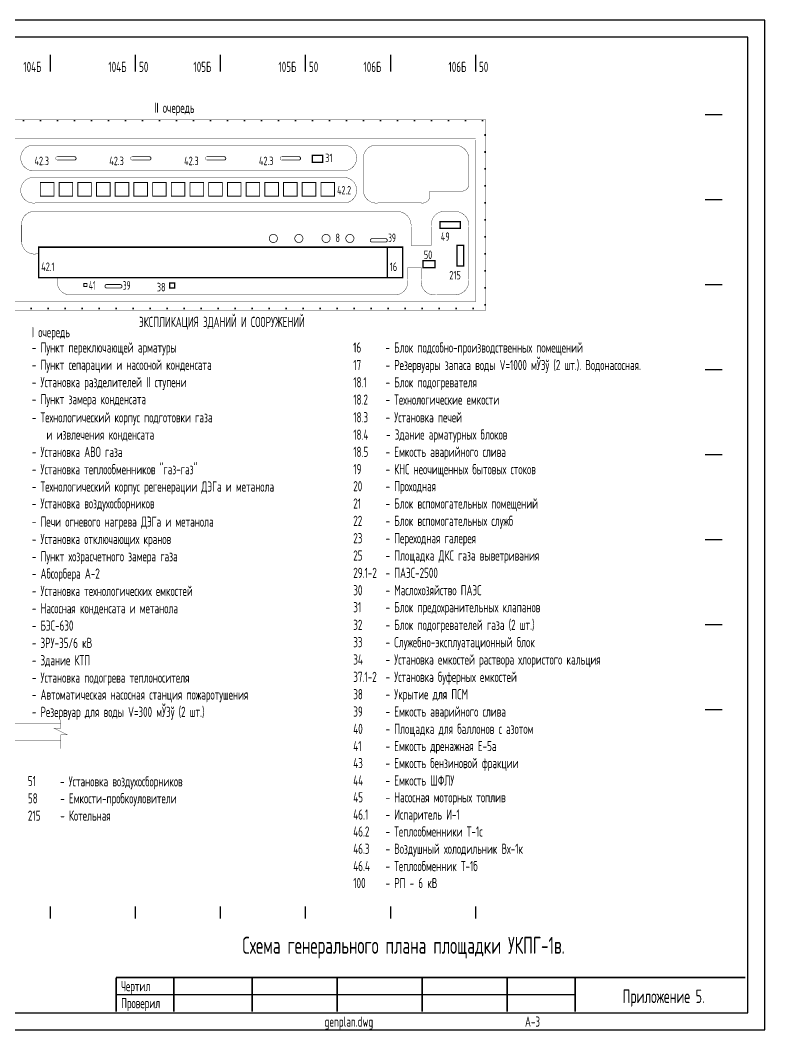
# Model space of a CAD drawing. Header units: millimetres. Extents: x 0 to 420, y 0 to 297.
# Drawn here: x 201.1 to 420, y 0 to 297 of the extents above; entities that cross this region are included whole.
import ezdxf
from ezdxf.enums import TextEntityAlignment as Align

# ---------------------------------------------------------------- set-up
doc = ezdxf.new("R2010")
doc.units = ezdxf.units.MM
doc.linetypes.add('HIDDEN', pattern=[0.375, 0.25, -0.125])
doc.styles.add('ESKD', font='eskd_u.shx', dxfattribs={"width": 0.8, "height": 3})
doc.styles.add('стиль1', font='eskd_u.shx', dxfattribs={"width": 0.8, "height": 3})

msp = doc.modelspace()

# ---------------------------------------------------------------- linework, layer by layer
for p, q in [((210, 281.93), (210, 286.77)), ((235, 281.93), (235, 286.77)), ((260, 281.93), (260, 286.77)), ((285, 281.93), (285, 286.77)), ((310, 281.93), (310, 286.77)), ((335, 281.93), (335, 286.77)), ((402.5, 269.23), (407.5, 269.23)), ((402.5, 244.23), (407.5, 244.23)), ((402.5, 219.23), (407.5, 219.23)), ((402.5, 194.23), (407.5, 194.23)), ((402.5, 169.23), (407.5, 169.23)), ((402.5, 144.23), (407.5, 144.23)), ((402.5, 119.23), (407.5, 119.23)), ((402.5, 94.23), (407.5, 94.23)), ((210, 32.73), (210, 36.23)), ((235, 32.73), (235, 36.23)), ((260, 32.73), (260, 36.23)), ((285, 32.73), (285, 36.23)), ((310, 32.73), (310, 36.23)), ((335, 32.73), (335, 36.23)), ((229.25, 10.35), (364.25, 10.35))]:
    msp.add_line(p, q)
for points in [[(0, 0), (420, 0), (420, 297), (0, 297)], [(20, 5), (415, 5), (415, 292), (20, 292)]]:
    msp.add_lwpolyline(points, close=True)
for points, const_width in [([(195, 267.73), (338, 267.73), (338, 211.73), (169.5, 211.73), (169.5, 135.73), (167, 135.73)], 0.1), ([(202, 267.73), (202, 267.23)], 0.5), ([(207, 267.73), (207, 267.23)], 0.5), ([(212, 267.73), (212, 267.23)], 0.5), ([(217, 267.73), (217, 267.23)], 0.5), ([(222, 267.73), (222, 267.23)], 0.5), ([(227, 267.73), (227, 267.23)], 0.5), ([(232, 267.73), (232, 267.23)], 0.5), ([(237, 267.73), (237, 267.23)], 0.5), ([(242, 267.73), (242, 267.23)], 0.5), ([(247, 267.73), (247, 267.23)], 0.5), ([(252, 267.73), (252, 267.23)], 0.5), ([(257, 267.73), (257, 267.23)], 0.5), ([(262, 267.73), (262, 267.23)], 0.5), ([(267, 267.73), (267, 267.23)], 0.5), ([(272, 267.73), (272, 267.23)], 0.5), ([(277, 267.73), (277, 267.23)], 0.5), ([(282, 267.73), (282, 267.23)], 0.5), ([(287, 267.73), (287, 267.23)], 0.5), ([(292, 267.73), (292, 267.23)], 0.5), ([(297, 267.73), (297, 267.23)], 0.5), ([(302, 267.73), (302, 267.23)], 0.5), ([(307, 267.73), (307, 267.23)], 0.5), ([(312, 267.73), (312, 267.23)], 0.5), ([(317, 267.73), (317, 267.23)], 0.5), ([(322, 267.73), (322, 267.23)], 0.5), ([(327, 267.73), (327, 267.23)], 0.5), ([(332, 267.73), (332, 267.23)], 0.5), ([(337, 267.73), (337, 267.23)], 0.5), ([(335, 262.23), (98, 262.23), (98, 255.73)], 0.1), ([(335, 214.23), (335, 261.73)], 0.1), ([(338, 263.23), (337.5, 263.23)], 0.5), ([(338, 258.23), (337.5, 258.23)], 0.5), ([(212.01, 256.85), (217.01, 256.85)], 0.25), ([(217.01, 255.85), (212.01, 255.85)], 0.25), ([(234.01, 256.85), (239.01, 256.85)], 0.25), ([(239.01, 255.85), (234.01, 255.85)], 0.25), ([(256.01, 256.85), (261.01, 256.85)], 0.25), ([(261.01, 255.85), (256.01, 255.85)], 0.25), ([(278.01, 256.85), (283.01, 256.85)], 0.25), ([(283.01, 255.85), (278.01, 255.85)], 0.25), ([(302, 247.44), (302, 256.01)], 0.1), ([(338, 253.23), (337.5, 253.23)], 0.5), ([(338, 248.23), (337.5, 248.23)], 0.5), ([(338, 243.23), (337.5, 243.23)], 0.5), ([(338, 238.23), (337.5, 238.23)], 0.5), ([(201.5, 236.73), (201.5, 231.73)], 0.1), ([(316, 236.23), (316, 230.73)], 0.1), ([(322, 236.23), (322, 230.73)], 0.1), ([(333, 236.23), (333, 220.73)], 0.1), ([(304.5, 232.73), (308.5, 232.73)], 0.25), ([(308.5, 231.73), (304.5, 231.73)], 0.25), ([(338, 233.23), (337.5, 233.23)], 0.5), ([(309, 221.23), (309, 230.23)], 0.4), ([(322, 230.73), (316, 230.73)], 0.1), ([(205.5, 228.23), (206.5, 228.23)], 0.1), ([(338, 228.23), (337.5, 228.23)], 0.5), ([(315, 224.23), (319, 224.23)], 0.1), ([(315, 220.73), (315, 224.23)], 0.1), ([(319, 220.73), (319, 224.23)], 0.1), ([(338, 223.23), (337.5, 223.23)], 0.5), ([(212, 220.23), (212, 221.23)], 0.1), ([(226.5, 219.23), (230.5, 219.23)], 0.25), ([(230.5, 218.23), (226.5, 218.23)], 0.25), ([(338, 218.23), (337.5, 218.23)], 0.5), ([(199, 214.23), (335, 214.23)], 0.1), ([(216, 216.23), (311, 216.23)], 0.1), ([(204.5, 212.23), (204, 212.23)], 0.5), ([(209.5, 212.23), (209, 212.23)], 0.5), ([(214.5, 212.23), (214, 212.23)], 0.5), ([(219.5, 212.23), (219, 212.23)], 0.5), ([(224.5, 212.23), (224, 212.23)], 0.5), ([(229.5, 212.23), (229, 212.23)], 0.5), ([(234.5, 212.23), (234, 212.23)], 0.5), ([(239.5, 212.23), (239, 212.23)], 0.5), ([(244.5, 212.23), (244, 212.23)], 0.5), ([(249.5, 212.23), (249, 212.23)], 0.5), ([(254.5, 212.23), (254, 212.23)], 0.5), ([(259.5, 212.23), (259, 212.23)], 0.5), ([(264.5, 212.23), (264, 212.23)], 0.5), ([(269.5, 212.23), (269, 212.23)], 0.5), ([(274.5, 212.23), (274, 212.23)], 0.5), ([(279.5, 212.23), (279, 212.23)], 0.5), ([(284.5, 212.23), (284, 212.23)], 0.5), ([(289.5, 212.23), (289, 212.23)], 0.5), ([(294.5, 212.23), (294, 212.23)], 0.5), ([(299.5, 212.23), (299, 212.23)], 0.5), ([(304.5, 212.23), (304, 212.23)], 0.5), ([(309.5, 212.23), (309, 212.23)], 0.5), ([(314.5, 212.23), (314, 212.23)], 0.5), ([(319.5, 212.23), (319, 212.23)], 0.5), ([(324.5, 212.23), (324, 212.23)], 0.5), ([(329.5, 212.23), (329, 212.23)], 0.5), ([(334.5, 212.23), (334, 212.23)], 0.5), ([(338, 213.23), (337.5, 213.23)], 0.5), ([(213, 91.23), (213, 88.73), (211, 88.73), (215, 86.73), (213, 86.73), (213, 82.73)], 0.1), ([(213, 85.23), (51.5, 85.23)], 0.1), ([(229.25, 15.35), (414.25, 15.35)], 0.5), ([(229.25, 5.35), (229.25, 15.35)], 0.5), ([(246.25, 15.35), (246.25, 5.35)], 0.5), ([(269.25, 15.35), (269.25, 5.35)], 0.5), ([(294.25, 15.35), (294.25, 5.35)], 0.5), ([(319.25, 15.35), (319.25, 5.35)], 0.5), ([(344.25, 15.35), (344.25, 5.35)], 0.5), ([(364.25, 15.35), (364.25, 5.35)], 0.5)]:
    msp.add_lwpolyline(points, dxfattribs=dict(const_width=const_width))
for points, const_width in [([(284.5, 252.73), (205.5, 252.73, -1.142183), (205.5, 260.23), (290, 260.23)], 0.1), ([(284.5, 252.73), (296, 252.73, 1.066667), (296, 260.23), (290, 260.23)], 0.1), ([(302, 256.01, -0.491626), (306.25, 260.23), (314, 260.23)], 0.1), ([(333, 256.01, 0.450134), (328.5, 260.23), (314, 260.23)], 0.1), ([(212.01, 256.85, 1), (212.01, 255.85, -0.205258)], 0.1), ([(217.01, 256.85, -1), (217.01, 255.85, 0.205258)], 0.25), ([(234.01, 256.85, 1), (234.01, 255.85, -0.205258)], 0.1), ([(239.01, 256.85, -1), (239.01, 255.85, 0.205258)], 0.25), ([(256.01, 256.85, 1), (256.01, 255.85, -0.205258)], 0.1), ([(261.01, 256.85, -1), (261.01, 255.85, 0.205258)], 0.25), ([(278.01, 256.85, 1), (278.01, 255.85, -0.205258)], 0.1), ([(283.01, 256.85, -1), (283.01, 255.85, 0.205258)], 0.25), ([(321.5, 246.73), (321.5, 246.73), (330.5, 246.73, 0.512283), (333, 249.23), (333, 256.23)], 0.1), ([(284.5, 243.23), (205.5, 243.23, -1.142183), (205.5, 250.73), (290, 250.73)], 0.1), ([(284.5, 243.23), (296, 243.23, 1.066667), (296, 250.73), (290, 250.73)], 0.1), ([(302, 247.44, 0.491626), (306.25, 243.23), (318, 243.23)], 0.1), ([(318, 243.23), (318, 243.23), (319, 243.23, 0.512283), (321.5, 245.73), (321.5, 246.73)], 0.1), ([(201.5, 236.51, -0.491626), (205.75, 240.73), (205.5, 240.73)], 0.1), ([(316, 236.51, 0.450134), (311.5, 240.73), (205.5, 240.73)], 0.1), ([(322, 236.51, -0.491626), (326.25, 240.73), (326, 240.73)], 0.1), ([(333, 236.51, 0.450134), (328.5, 240.73), (326, 240.73)], 0.1), ([(201.5, 232.44, 0.491626), (205.75, 228.23), (205.5, 228.23)], 0.1), ([(274.3, 232.79, -1), (276.7, 232.79, -1), (274.3, 232.79, -1)], 0.2), ([(281.8, 232.79, -1), (284.2, 232.79, -1), (281.8, 232.79, -1)], 0.2), ([(289.8, 232.79, -1), (292.2, 232.79, -1), (289.8, 232.79, -1)], 0.2), ([(296.8, 232.79, -1), (299.2, 232.79, -1), (296.8, 232.79, -1)], 0.2), ([(304.5, 232.73, 1), (304.5, 231.73, -0.205258)], 0.25), ([(308.5, 232.73, -1), (308.5, 231.73, 0.205258)], 0.25), ([(212, 220.44, 0.491626), (216.25, 216.23), (216, 216.23)], 0.1), ([(315, 220.44, -0.491626), (310.75, 216.23), (311, 216.23)], 0.1), ([(319, 220.44, 0.491626), (323.25, 216.23), (323, 216.23)], 0.1), ([(333, 220.44, -0.450134), (328.5, 216.23), (323.5, 216.23)], 0.1), ([(226.5, 219.23, 1), (226.5, 218.23, -0.205258)], 0.25), ([(230.5, 219.23, -1), (230.5, 218.23, 0.205258)], 0.25), ([(167, 109.23), (167, 93.23, 0.414214), (171, 90.23), (213, 90.23)], 0.1)]:
    msp.add_lwpolyline(points, format="xyb", dxfattribs=dict(const_width=const_width))
for points, const_width in [([(287, 255.23), (290, 255.23), (290, 257.23), (287, 257.23)], 0.4), ([(207, 249.23), (211, 249.23), (211, 245.23), (207, 245.23)], 0.25), ([(212.5, 249.23), (216.5, 249.23), (216.5, 245.23), (212.5, 245.23)], 0.25), ([(218, 249.23), (222, 249.23), (222, 245.23), (218, 245.23)], 0.25), ([(223.5, 249.23), (227.5, 249.23), (227.5, 245.23), (223.5, 245.23)], 0.25), ([(229, 249.23), (233, 249.23), (233, 245.23), (229, 245.23)], 0.25), ([(234.5, 249.23), (238.5, 249.23), (238.5, 245.23), (234.5, 245.23)], 0.25), ([(240, 249.23), (244, 249.23), (244, 245.23), (240, 245.23)], 0.25), ([(245.5, 249.23), (249.5, 249.23), (249.5, 245.23), (245.5, 245.23)], 0.25), ([(251, 249.23), (255, 249.23), (255, 245.23), (251, 245.23)], 0.25), ([(256.5, 249.23), (260.5, 249.23), (260.5, 245.23), (256.5, 245.23)], 0.25), ([(262, 249.23), (266, 249.23), (266, 245.23), (262, 245.23)], 0.25), ([(267.5, 249.23), (271.5, 249.23), (271.5, 245.23), (267.5, 245.23)], 0.25), ([(273, 249.23), (277, 249.23), (277, 245.23), (273, 245.23)], 0.25), ([(278.5, 249.23), (282.5, 249.23), (282.5, 245.23), (278.5, 245.23)], 0.25), ([(284, 249.23), (288, 249.23), (288, 245.23), (284, 245.23)], 0.25), ([(289.5, 249.23), (293.5, 249.23), (293.5, 245.23), (289.5, 245.23)], 0.25), ([(324.5, 237.73), (324.5, 235.73), (330.5, 235.73), (330.5, 237.73)], 0.4), ([(313.5, 221.23), (206.5, 221.23), (206.5, 230.23), (313.5, 230.23)], 0.4), ([(319.5, 224.23), (323, 224.23), (323, 226.23), (319.5, 226.23)], 0.4), ([(245, 219.73), (246.5, 219.73), (246.5, 218.23), (245, 218.23)], 0.4), ([(219.8, 219.54), (220.7, 219.54), (220.7, 218.64), (219.8, 218.64)], 0.25)]:
    msp.add_lwpolyline(points, close=True, dxfattribs=dict(const_width=const_width))
at = {"linetype": 'HIDDEN', "ltscale": 1.5, "const_width": 0.4}
msp.add_lwpolyline([(329.5, 224.73), (331.5, 224.73), (331.5, 230.73), (329.5, 230.73)], close=True, dxfattribs=at)

# ---------------------------------------------------------------- texts
at = {"style": 'стиль1'}
for s, height, width, p in [('104Б', 3, 0.8, (202, 281.77)), ('104Б   50', 3, 0.8, (227, 281.77)), ('105Б', 3, 0.8, (252, 281.77)), ('105Б   50', 3, 0.8, (277, 281.77)), ('106Б', 3, 0.8, (302, 281.77)), ('106Б   50', 3, 0.8, (327, 281.77)), ('II очередь', 3, 0.8, (240.5, 269.73)), ('42.3', 2.5, 0.8, (205.26, 254.35)), ('42.3', 2.5, 0.8, (227.26, 254.35)), ('42.3', 2.5, 0.8, (249.26, 254.35)), ('42.3', 2.5, 0.8, (271.26, 254.35)), ('31', 2.5, 0.8, (290.75, 255.23)), ('42.2', 2.5, 0.7, (294.25, 245.73)), ('8', 2.5, 0.8, (293.75, 231.73)), ('39', 2.5, 0.65, (309.25, 231.73)), ('49', 2.5, 0.8, (324.75, 232.07)), ('50', 2.5, 0.8, (319.75, 226.73)), ('42.1', 2.5, 0.8, (207.25, 223.23)), ('16', 2.5, 0.8, (309.75, 223.23)), ('215', 2.5, 0.8, (327.25, 220.73)), ('41', 2.5, 0.65, (221.25, 217.73)), ('39', 2.5, 0.65, (231.25, 217.73)), ('38', 2.5, 0.8, (241.25, 217.23)), ('I очередь', 3, 0.8, (204.5, 203.73)), ('- Пункт переключающей арматуры', 3, 0.8, (204.5, 199.23)), ('16', 3, 0.8, (298.97, 199.21)), ('- Блок подсобно-производственных помещений', 3, 0.8, (308.47, 199.21)), ('- Пункт сепарации и насосной конденсата', 3, 0.8, (204.5, 194.13)), ('17', 3, 0.8, (299, 194.06)), ('- Резервуары запаса воды V=1000 мЎ3ў (2 шт.). Водонасосная.', 3, 0.8, (308.5, 194.06)), ('- Установка разделителей II ступени', 3, 0.8, (204.5, 189.03)), ('18.1', 3, 0.8, (299, 188.99)), ('- Блок подогревателя', 3, 0.8, (308.5, 188.99)), ('- Пункт замера конденсата', 3, 0.8, (204.5, 184.02)), ('18.2', 3, 0.8, (299, 183.89)), ('- Технологические емкости', 3, 0.8, (308.5, 183.89)), ('- Технологический корпус подготовки газа ', 3, 0.8, (204.5, 178.67)), ('18.3', 3, 0.8, (299, 178.69)), ('- Установка печей', 3, 0.8, (308.5, 178.69)), (' и извлечения конденсата', 3, 0.8, (207.56, 173.6)), ('18.4', 3, 0.8, (299, 173.57)), ('- Здание арматурных блоков', 3, 0.8, (308.65, 173.62)), ('- Установка АВО газа', 3, 0.8, (204.5, 168.5)), ('18.5', 3, 0.8, (299, 168.52)), ('- Емкость аварийного слива', 3, 0.8, (308.5, 168.52)), ('- Установка теплообменников "газ-газ"', 3, 0.8, (204.5, 163.4)), ('19', 3, 0.8, (299, 163.42)), ('- КНС неочищенных бытовых стоков', 3, 0.8, (308.5, 163.42)), ('- Технологический корпус регенерации ДЭГа и метанола', 3, 0.8, (204.5, 158.3)), ('20', 3, 0.8, (299, 158.42)), ('- Проходная', 3, 0.8, (308.5, 158.42)), ('- Установка воздухосборников', 3, 0.8, (204.5, 153.35)), ('21', 3, 0.8, (299, 153.32)), ('- Блок вспомогательных помещений', 3, 0.8, (308.5, 153.32)), ('- Печи огневого нагрева ДЭГа и метанола', 3, 0.8, (204.5, 147.99)), ('22', 3, 0.8, (299, 148.22)), ('- Блок вспомогательных служб', 3, 0.8, (308.5, 148.22)), ('- Установка отключающих кранов', 3, 0.8, (204.5, 142.89)), ('23', 3, 0.8, (299, 143.12)), ('- Переходная галерея', 3, 0.8, (308.5, 143.12)), ('- Пункт хозрасчетного замера газа', 3, 0.8, (204.5, 137.79)), ('25', 3, 0.8, (299, 138.02)), ('- Площадка ДКС газа выветривания', 3, 0.8, (308.5, 138.02)), ('- Абсорбера А-2', 3, 0.8, (204.5, 132.71)), ('29.1-2', 3, 0.8, (299, 132.92)), ('- ПАЭС-2500', 3, 0.8, (308.5, 132.92)), ('30', 3, 0.8, (299, 127.82)), ('- Маслохозяйство ПАЭС', 3, 0.8, (308.5, 127.82)), ('- Установка технологических емкостей', 3, 0.8, (204.5, 127.61)), ('- Насосная конденсата и метанола', 3, 0.8, (204.5, 122.51)), ('31', 3, 0.8, (299, 122.82)), ('- Блок предохранительных клапанов', 3, 0.8, (308.5, 122.82)), ('- БЭС-630', 3, 0.8, (204.5, 117.41)), ('32', 3, 0.8, (299, 117.63)), ('- Блок подогревателей газа (2 шт.)', 3, 0.8, (308.5, 117.63)), ('- ЗРУ-35/6 кВ', 3, 0.8, (204.5, 112.31)), ('33', 3, 0.8, (299, 112.53)), ('- Служебно-эксплуатационный блок', 3, 0.8, (308.5, 112.53)), ('- Здание КТП', 3, 0.8, (204.5, 107.21)), ('34', 3, 0.8, (299, 107.43)), ('- Установка емкостей раствора хлористого кальция', 3, 0.8, (308.5, 107.43)), ('- Установка подогрева теплоносителя', 3, 0.8, (204.5, 102.11)), ('37.1-2', 3, 0.8, (299, 102.32)), ('- Установка буферных емкостей', 3, 0.8, (308.5, 102.32)), ('- Автоматическая насосная станция пожаротушения', 3, 0.8, (204.5, 97.12)), ('38', 3, 0.8, (299, 97.22)), ('- Укрытие для ПСМ', 3, 0.8, (308.5, 97.22)), ('- Резервуар для воды V=300 мЎ3ў (2 шт.)', 3, 0.8, (204.5, 92.02)), ('39', 3, 0.8, (299, 92.12)), ('- Емкость аварийного слива', 3, 0.8, (308.5, 92.12)), ('40', 3, 0.8, (299, 87.03)), ('- Площадка для баллонов с азотом', 3, 0.8, (308.5, 87.03)), ('41', 3, 0.8, (299, 81.97)), ('- Емкость дренажная Е-5а', 3, 0.8, (308.5, 81.97)), ('43', 3, 0.8, (299, 76.96)), ('- Емкость бензиновой фракции', 3, 0.8, (308.5, 76.96)), ('51', 3, 0.8, (203.32, 71.68)), ('- Установка воздухосборников', 3, 0.8, (212.76, 71.57)), ('44', 3, 0.8, (299, 71.84)), ('- Емкость ШФЛУ', 3, 0.8, (308.5, 71.84)), ('58', 3, 0.8, (203.34, 66.6)), ('- Емкости-пробкоуловители', 3, 0.8, (212.84, 66.6)), ('45', 3, 0.8, (299, 66.9)), ('- Насосная моторных топлив', 3, 0.8, (308.5, 66.9)), ('215', 3, 0.8, (203.34, 61.5)), ('- Котельная ', 3, 0.8, (212.84, 61.5)), ('46.1', 3, 0.8, (299, 61.82)), ('- Испаритель И-1 ', 3, 0.8, (308.5, 61.82)), ('46.2', 3, 0.8, (299, 56.83)), ('- Теплообменники Т-1с', 3, 0.8, (308.5, 56.83)), ('46.3', 3, 0.8, (299, 51.75)), ('- Воздушный холодильник Вх-1к', 3, 0.8, (308.5, 51.75)), ('46.4', 3, 0.8, (299, 46.66)), ('- Теплообменник Т-1б', 3, 0.8, (308.5, 46.66)), ('100', 3, 0.8, (299, 41.68)), ('- РП - 6 кВ', 3, 0.8, (308.5, 41.68))]:
    msp.add_text(s, height=height, dxfattribs=dict(at, width=width)).set_placement(p)
at = {"color": 7, "style": 'ESKD', "width": 0.8}
msp.add_text('ЭКСПЛИКАЦИЯ ЗДАНИЙ И СООРУЖЕНИЙ', height=3, dxfattribs=at).set_placement((236, 206.73))
at = {"linetype": 'Continuous', "style": 'стиль1', "width": 0.8}
for s, height, p in [('Cхема генерального плана площадки УКПГ-1в.', 5, (313.75, 22.35)), ('Приложение 5.', 4, (390.25, 7.85))]:
    msp.add_text(s, height=height, dxfattribs=at).set_placement(p, align=Align.CENTER)
for s, p in [('Чертил', (230.75, 11.35)), ('Проверил', (230.75, 6.35))]:
    msp.add_text(s, height=3, dxfattribs=at).set_placement(p)
at = {"style": 'стиль1', "width": 0.8}
for s, p in [('genplan.dwg', (297.7, 0.9)), ('A-3', (351.7, 0.9))]:
    msp.add_text(s, height=3, dxfattribs=at).set_placement(p, align=Align.CENTER)

doc.saveas('drawing.dxf')
